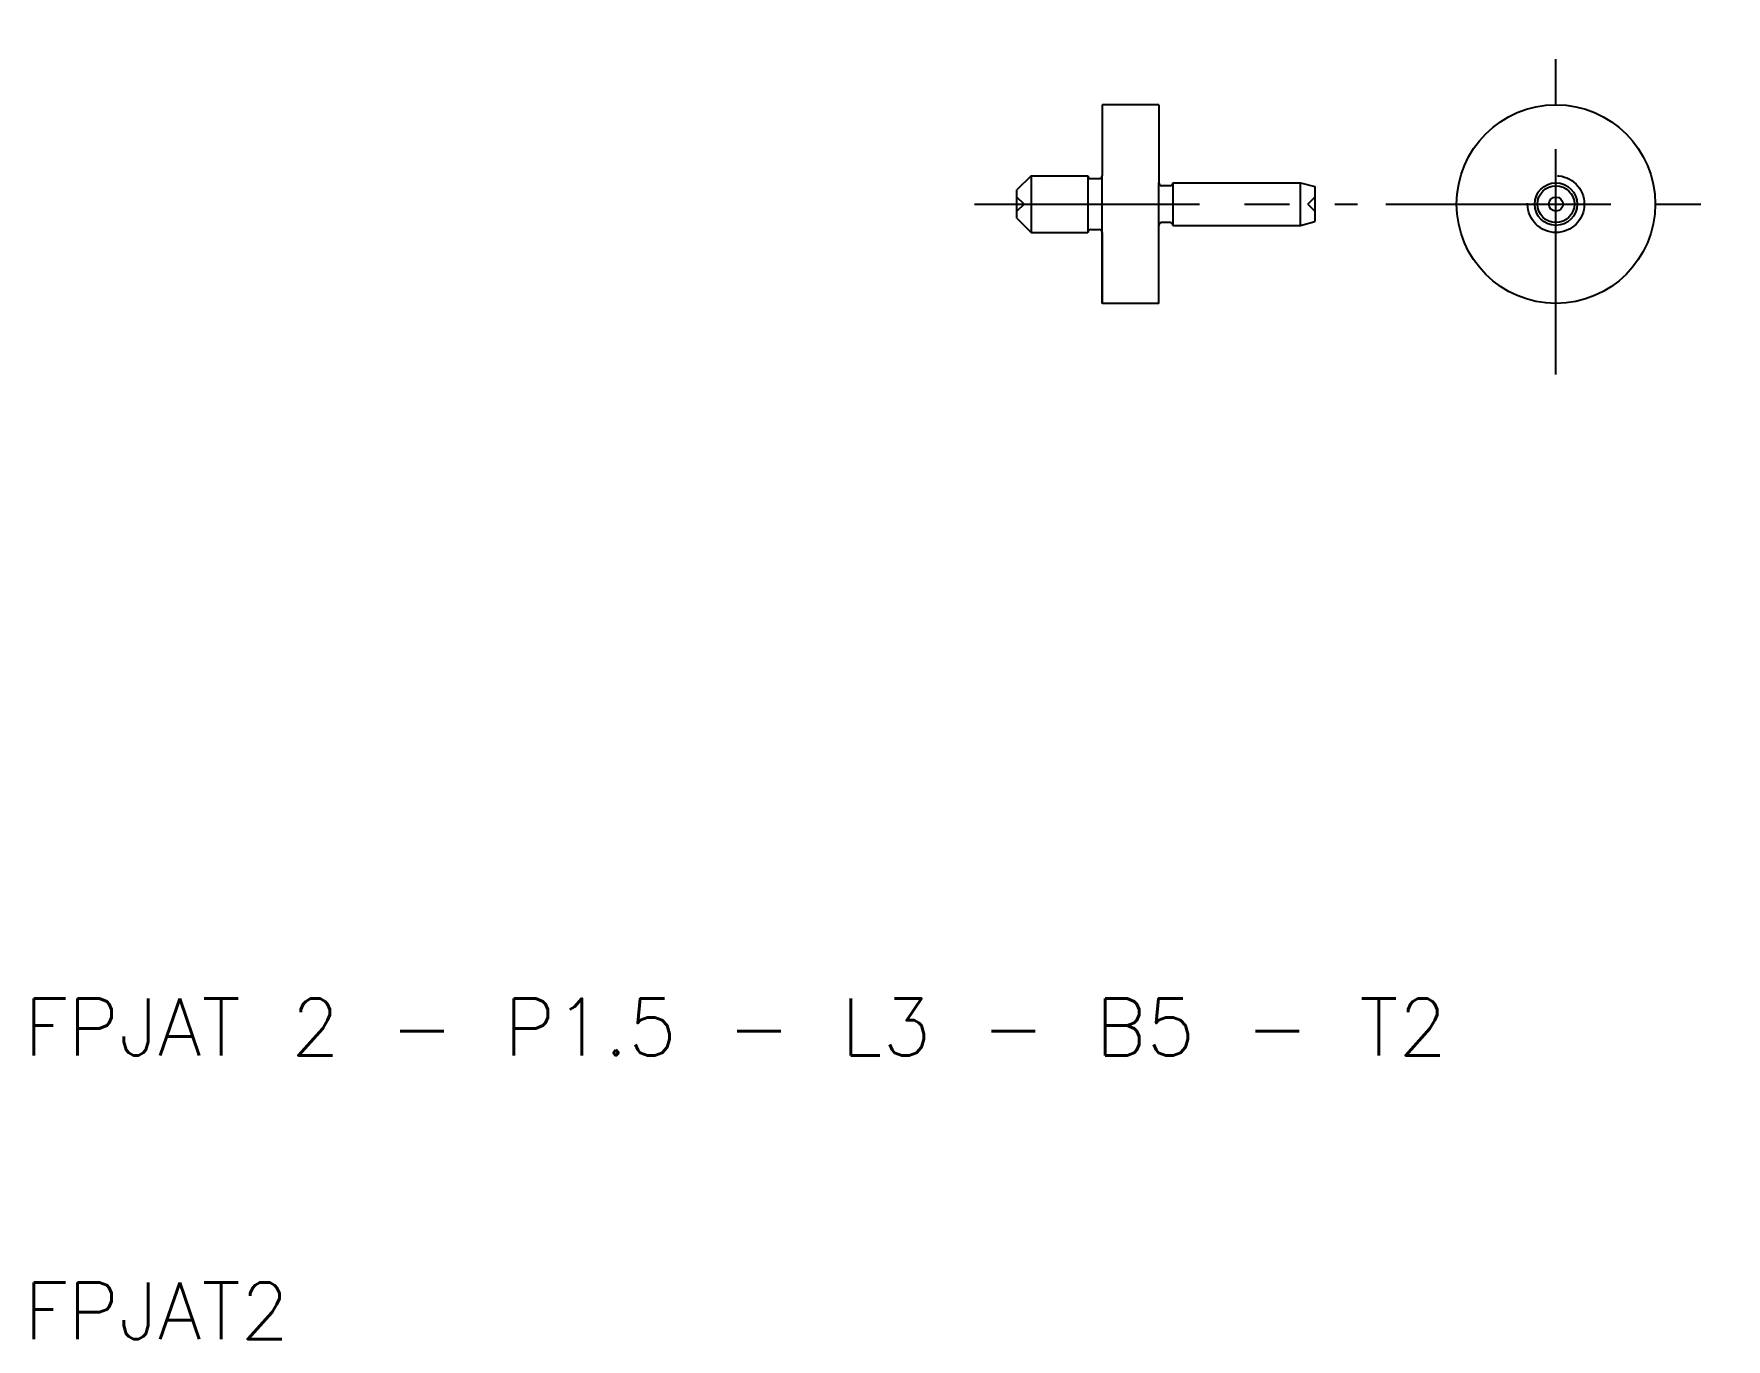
# Model space of a CAD drawing. Extents: x 10.3 to 70, y 10 to 56.
import ezdxf

# ---------------------------------------------------------------- set-up
doc = ezdxf.new("R2010")
doc.units = 0
doc.header["$LTSCALE"] = 0.25
doc.linetypes.add('CENTER', pattern=[50.8, 31.75, -6.35, 6.35, -6.35])
doc.linetypes.add('DASHED', pattern=[19.05, 12.7, -6.35])
doc.layers.get('0').update_dxf_attribs({"linetype": 'CONTINUOUS'})
doc.layers.add('CENTER', color=1, linetype='CENTER')
doc.styles.get("Standard").update_dxf_attribs({"font": 'txt.shx', "bigfont": 'extfont.shx'})

msp = doc.modelspace()

# ---------------------------------------------------------------- linework, layer by layer
for p, q in [((50, 53.5), (48, 53.5)), ((48, 53.5), (48, 51)), ((50, 53.5), (50, 50.75)), ((45.5, 51), (45, 50.5)), ((45.5, 51), (47.5, 51)), ((45.5, 51), (45.5, 49)), ((47.5, 51), (47.5, 49)), ((47.6, 50.9), (47.9, 50.9)), ((48, 49), (48, 51)), ((50, 49.25), (50, 50.75)), ((50.5, 50.75), (55, 50.75)), ((50.5, 50.75), (50.5, 49.25)), ((55, 49.25), (55, 50.75)), ((55, 50.75), (55.5, 50.616025)), ((45, 49.5), (45, 50.5)), ((50.4, 50.65), (50.1, 50.65)), ((55.5, 50.616025), (55.5, 49.383975)), ((45, 49.5), (45.5, 49)), ((45.5, 49), (47.5, 49)), ((47.6, 49.1), (47.9, 49.1)), ((48, 46.5), (48, 49)), ((48, 49), (48, 46.5)), ((50, 46.5), (50, 49.25)), ((50.4, 49.35), (50.1, 49.35)), ((50.5, 49.25), (55, 49.25)), ((55, 49.25), (55.5, 49.383975)), ((50, 46.5), (48, 46.5))]:
    msp.add_line(p, q)
at = {"color": 3, "linetype": 'DASHED'}
for p, q in [((45.25, 50), (45, 50.25)), ((55.25, 50), (55.5, 50.25)), ((45.25, 50), (45, 49.75)), ((55.25, 50), (55.5, 49.75))]:
    msp.add_line(p, q, dxfattribs=at)
for radius in [3.5, 0.75, 0.649519, 0.25]:
    msp.add_circle((64, 50), radius)
msp.add_circle((64, 50), 1, dxfattribs=at)
for centre, start, end in [((47.6, 51), 180, 270), ((47.9, 51), 270, 0), ((50.1, 50.75), 180, 270), ((50.4, 50.75), 270, 0), ((47.6, 49), 90, 180), ((47.9, 49), 0, 90), ((50.1, 49.25), 90, 180), ((50.4, 49.25), 0, 90)]:
    msp.add_arc(centre, 0.1, start, end)
at = {"layer": 'CENTER', "color": 1, "linetype": 'CENTER'}
for p, q in [((64, 44), (64, 56)), ((43.5, 50), (57, 50)), ((58, 50), (70, 50))]:
    msp.add_line(p, q, dxfattribs=at)

# ---------------------------------------------------------------- texts
for s, p in [('FPJAT 2 - P1.5 - L3 - B5 - T2', (10, 20)), ('FPJAT2', (10, 10))]:
    msp.add_text(s, height=2).set_placement(p)

doc.saveas('drawing.dxf')
